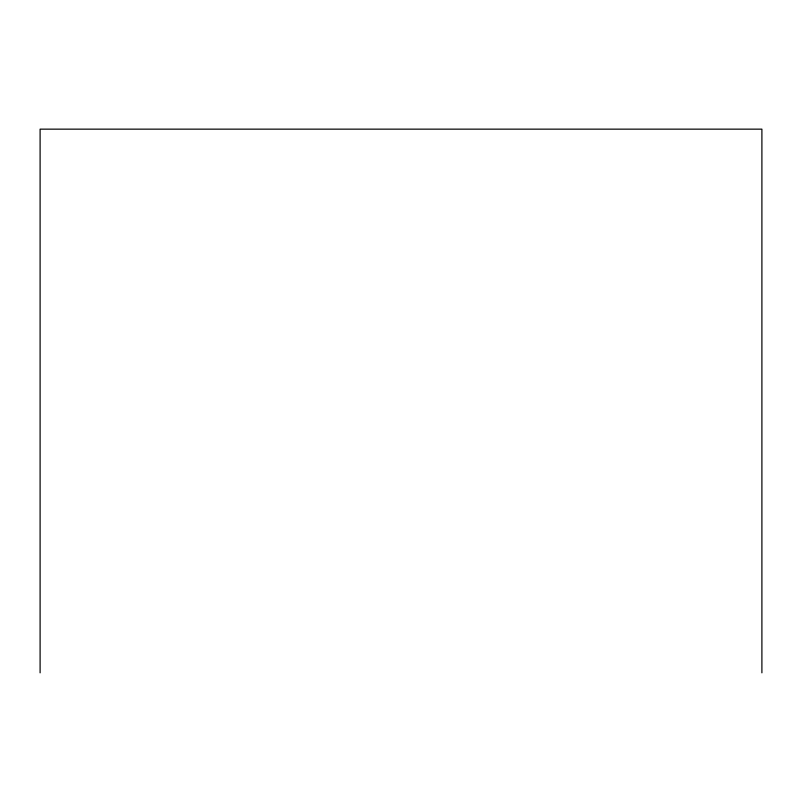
<?xml version="1.0" encoding="UTF-8"?>
<svg xmlns="http://www.w3.org/2000/svg" width="802" height="802" viewBox="0 0 802 802"><rect width="100%" height="100%" fill="white"/><g stroke="black" fill="none" stroke-linecap="round" stroke-linejoin="round"><path stroke-width="1.2" d="M761.9 672.848L761.9 129.152L40.1 129.152L40.1 672.848"/></g></svg>
